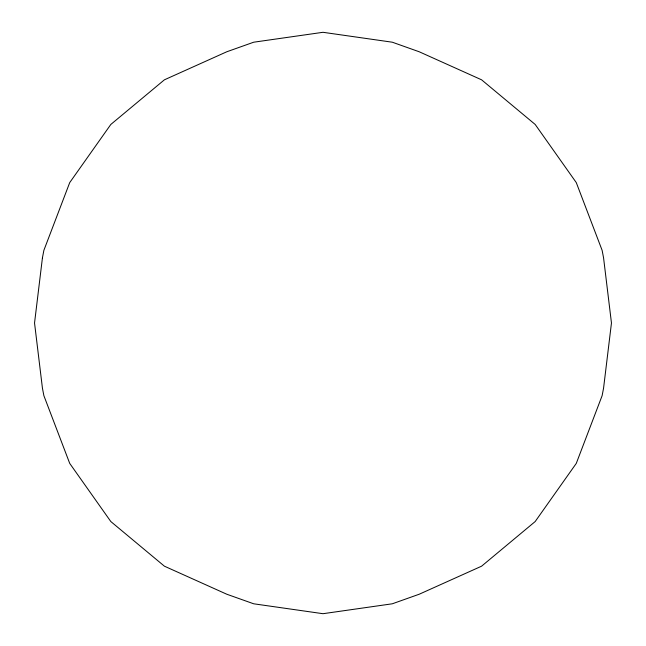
<?xml version="1.0" encoding="UTF-8"?>
<svg xmlns="http://www.w3.org/2000/svg" width="646" height="646" viewBox="0 0 646 646"><rect width="100%" height="100%" fill="white"/><g stroke="black" fill="none" stroke-linecap="round" stroke-linejoin="round"><path stroke-width="0.97" d="M42.434 257.835L34.537 323L42.434 388.165L43.88 395.675L69.72 463.4L110.829 521.556L164.399 566.179L226.786 594.231L253.692 603.792L323 613.7L392.308 603.792L419.214 594.231L481.601 566.179L535.171 521.556L576.28 463.4L602.12 395.675L603.566 388.165L611.463 323L603.566 257.835L602.12 250.325L576.28 182.6L535.171 124.444L481.601 79.821L419.214 51.769L392.308 42.208L323 32.3L253.692 42.208L226.786 51.769L164.399 79.821L110.829 124.444L69.72 182.6L43.88 250.325L42.434 257.835"/></g></svg>
